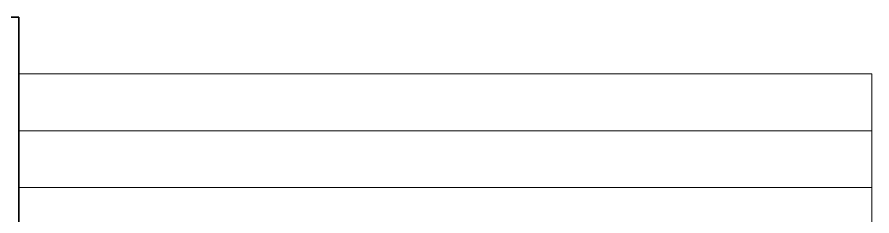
# Model space of a CAD drawing. Header units: inches. Extents: x -17070 to 527, y 504 to 2398.
# Drawn here: x -10709.233 to -10704.724, y 540.598 to 541.648 of the extents above; entities that cross this region are included whole.
import ezdxf

# ---------------------------------------------------------------- set-up
doc = ezdxf.new("R2010")
doc.units = ezdxf.units.IN
doc.layers.add('ELE-5', color=3, linetype='Continuous', lineweight=9)
doc.layers.add('section', color=1, linetype='Continuous', lineweight=35)

msp = doc.modelspace()

# ---------------------------------------------------------------- linework, layer by layer
at = {"layer": 'ELE-5', "ltscale": 0.0005}
for p, q in [((-10709.22488, 541.34789), (-10704.72424, 541.34789)), ((-10704.72424, 541.34789), (-10704.72424, 540.44789)), ((-10709.22488, 541.04789), (-10704.72424, 541.04789)), ((-10709.22488, 540.74789), (-10704.72424, 540.74789))]:
    msp.add_line(p, q, dxfattribs=at)
at = {"layer": 'section', "ltscale": 0.0005}
for p, q in [((-10709.22488, 541.64789), (-10709.72488, 541.64789)), ((-10709.22488, 540.44789), (-10709.22488, 541.64789))]:
    msp.add_line(p, q, dxfattribs=at)

doc.saveas('drawing.dxf')
